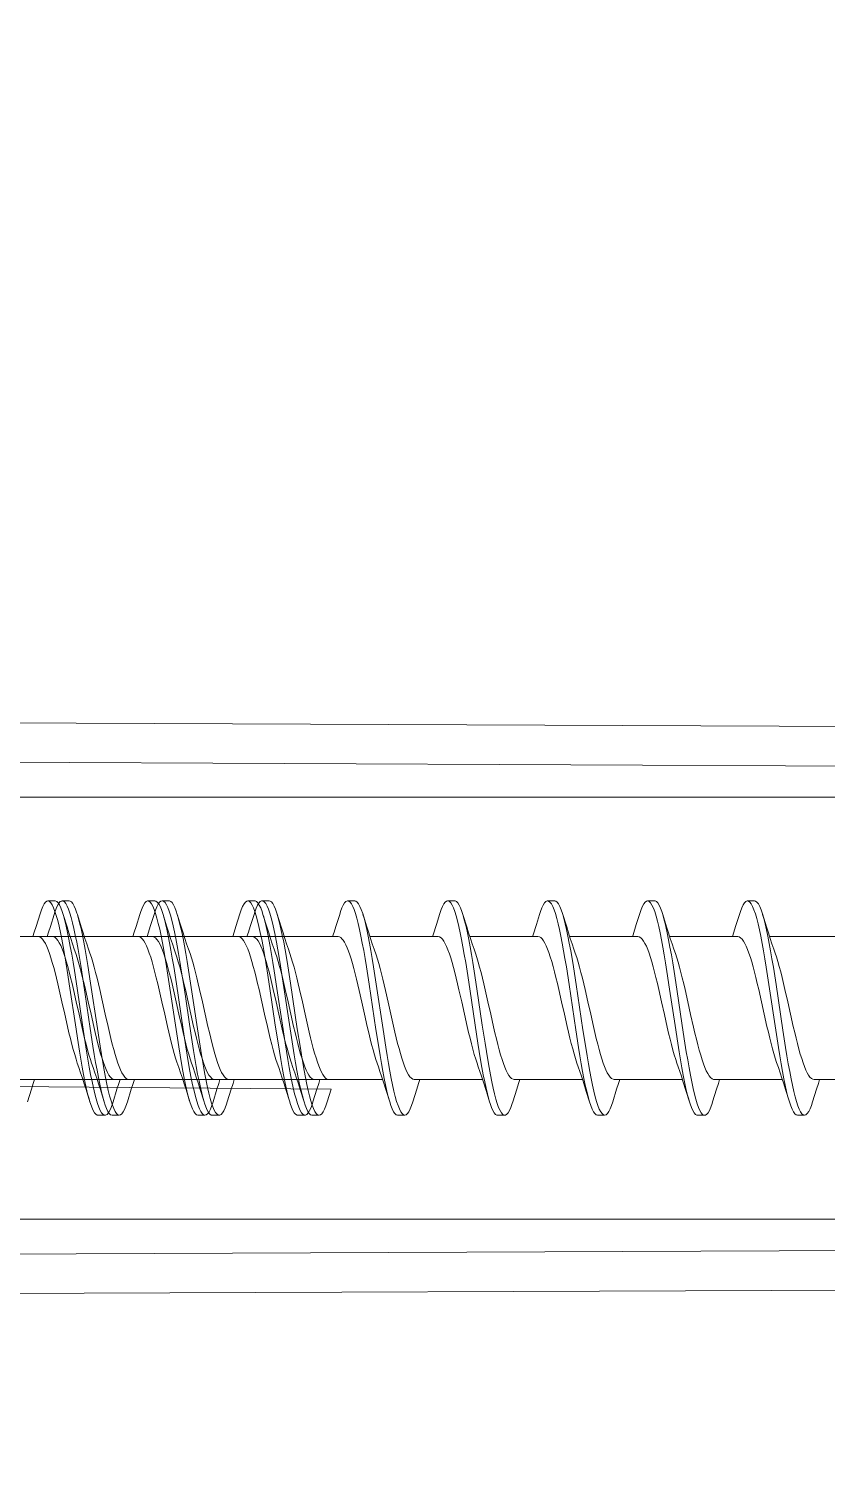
# Model space of a CAD drawing. Header units: millimetres. Extents: x -853320 to 19484, y -510814 to 9708.
# Drawn here: x 14949.67 to 14960.84, y 7679.22 to 7699.52 of the extents above; entities that cross this region are included whole.
import ezdxf

# ---------------------------------------------------------------- set-up
doc = ezdxf.new("R2010")
doc.units = ezdxf.units.MM
for name, color, linetype, lineweight in [('F_DIBOND_soffitto_cassone', 7, 'Continuous', 5), ('F_ELETTRICO', 22, 'Continuous', 5), ('F_IMPIANTO IDRAULICO', 7, 'Continuous', 5), ('F_TUBOLARE sez.40x40', 7, 'Continuous', 5)]:
    doc.layers.add(name, color=color, linetype=linetype, lineweight=lineweight)

# ---------------------------------------------------------------- blocks, each defined once
blk = doc.blocks.new('SCATOLA INCASSO_1 P_sezione e pianta')
at = {"layer": 'F_ELETTRICO'}
for p, q in [((55461.486, -13680.195), (55437.364, -13680.087)), ((55461.477, -13680.747), (55437.364, -13680.639)), ((55462.472, -13681.173), (55437.364, -13681.173)), ((55448.551, -13682.628), (55448.451, -13682.628)), ((55448.751, -13682.628), (55448.651, -13682.628)), ((55449.951, -13682.628), (55449.851, -13682.628)), ((55450.151, -13682.628), (55450.051, -13682.628)), ((55451.351, -13682.628), (55451.251, -13682.628)), ((55451.551, -13682.628), (55451.451, -13682.628)), ((55452.751, -13682.628), (55452.651, -13682.628)), ((55452.704, -13682.669), (55452.723, -13682.704)), ((55452.751, -13682.628), (55452.765, -13682.631)), ((55452.804, -13682.669), (55452.823, -13682.704)), ((55454.151, -13682.628), (55454.051, -13682.628)), ((55455.551, -13682.628), (55455.451, -13682.628)), ((55456.951, -13682.628), (55456.851, -13682.628)), ((55458.351, -13682.628), (55458.251, -13682.628)), ((55448.531, -13682.724), (55448.55, -13682.774)), ((55448.719, -13682.992), (55448.664, -13682.816)), ((55448.739, -13682.743), (55448.758, -13682.797)), ((55448.919, -13682.992), (55448.864, -13682.816)), ((55449.941, -13682.748), (55449.96, -13682.803)), ((55450.119, -13682.992), (55450.06, -13682.803)), ((55450.13, -13682.72), (55450.149, -13682.77)), ((55450.319, -13682.992), (55450.264, -13682.816)), ((55451.332, -13682.725), (55451.351, -13682.775)), ((55451.519, -13682.992), (55451.464, -13682.816)), ((55451.54, -13682.744), (55451.559, -13682.799)), ((55451.719, -13682.992), (55451.659, -13682.799)), ((55452.723, -13682.704), (55452.742, -13682.749)), ((55452.742, -13682.749), (55452.761, -13682.805)), ((55452.919, -13682.992), (55452.861, -13682.805)), ((55453.942, -13682.805), (55453.894, -13682.959)), ((55454.132, -13682.726), (55454.151, -13682.777)), ((55454.319, -13682.992), (55454.264, -13682.816)), ((55455.339, -13682.816), (55455.294, -13682.959)), ((55455.523, -13682.705), (55455.542, -13682.751)), ((55455.719, -13682.992), (55455.661, -13682.806)), ((55456.742, -13682.804), (55456.694, -13682.959)), ((55456.933, -13682.727), (55456.952, -13682.778)), ((55457.119, -13682.992), (55457.064, -13682.816)), ((55458.324, -13682.706), (55458.343, -13682.752)), ((55458.519, -13682.992), (55458.462, -13682.808)), ((55451.762, -13683.128), (55442.717, -13683.128)), ((55447.362, -13683.128), (55448.317, -13683.128)), ((55447.562, -13683.128), (55448.517, -13683.128)), ((55448.762, -13683.128), (55449.717, -13683.128)), ((55448.962, -13683.128), (55449.917, -13683.128)), ((55450.162, -13683.128), (55451.117, -13683.128)), ((55450.362, -13683.128), (55451.317, -13683.128)), ((55451.562, -13683.128), (55452.517, -13683.128)), ((55452.962, -13683.128), (55453.917, -13683.128)), ((55454.362, -13683.128), (55455.317, -13683.128)), ((55455.762, -13683.128), (55456.717, -13683.128)), ((55457.162, -13683.128), (55458.117, -13683.128)), ((55458.562, -13683.128), (55459.517, -13683.128)), ((55448.722, -13683.604), (55448.76, -13683.851)), ((55448.822, -13683.604), (55448.86, -13683.851)), ((55448.911, -13683.534), (55448.949, -13683.777)), ((55449.011, -13683.534), (55449.049, -13683.777)), ((55450.113, -13683.546), (55450.151, -13683.79)), ((55450.213, -13683.546), (55450.251, -13683.79)), ((55450.32, -13683.595), (55450.359, -13683.842)), ((55450.42, -13683.595), (55450.459, -13683.842)), ((55451.522, -13683.607), (55451.56, -13683.854)), ((55451.622, -13683.607), (55451.66, -13683.854)), ((55451.711, -13683.537), (55451.749, -13683.78)), ((55451.811, -13683.537), (55451.849, -13683.78)), ((55452.913, -13683.549), (55452.951, -13683.793)), ((55453.013, -13683.549), (55453.051, -13683.793)), ((55454.323, -13683.61), (55454.361, -13683.858)), ((55454.423, -13683.61), (55454.461, -13683.858)), ((55455.714, -13683.552), (55455.752, -13683.796)), ((55455.814, -13683.552), (55455.852, -13683.796)), ((55457.123, -13683.614), (55457.161, -13683.861)), ((55457.223, -13683.614), (55457.261, -13683.861)), ((55458.514, -13683.555), (55458.552, -13683.8)), ((55458.614, -13683.555), (55458.652, -13683.8)), ((55448.76, -13683.851), (55448.836, -13684.362)), ((55448.86, -13683.851), (55448.936, -13684.362)), ((55448.949, -13683.777), (55449.044, -13684.413)), ((55449.049, -13683.777), (55449.144, -13684.413)), ((55449.216, -13684.041), (55449.177, -13683.87)), ((55450.151, -13683.79), (55450.246, -13684.426)), ((55450.251, -13683.79), (55450.346, -13684.426)), ((55450.359, -13683.842), (55450.454, -13684.478)), ((55450.416, -13684.041), (55450.377, -13683.868)), ((55450.459, -13683.842), (55450.554, -13684.478)), ((55451.56, -13683.854), (55451.637, -13684.365)), ((55451.66, -13683.854), (55451.737, -13684.365)), ((55451.749, -13683.78), (55451.844, -13684.417)), ((55451.816, -13684.041), (55451.777, -13683.868)), ((55451.849, -13683.78), (55451.944, -13684.417)), ((55452.951, -13683.793), (55453.046, -13684.43)), ((55453.051, -13683.793), (55453.146, -13684.43)), ((55454.21, -13683.871), (55454.248, -13684.041)), ((55454.361, -13683.858), (55454.437, -13684.368)), ((55454.461, -13683.858), (55454.537, -13684.368)), ((55455.609, -13683.867), (55455.648, -13684.041)), ((55455.752, -13683.796), (55455.847, -13684.433)), ((55455.852, -13683.796), (55455.947, -13684.433)), ((55457.161, -13683.861), (55457.238, -13684.371)), ((55457.261, -13683.861), (55457.338, -13684.371)), ((55458.409, -13683.869), (55458.448, -13684.041)), ((55458.552, -13683.8), (55458.647, -13684.436)), ((55458.652, -13683.8), (55458.747, -13684.436)), ((55458.816, -13684.041), (55458.777, -13683.868)), ((55448.687, -13684.215), (55448.726, -13684.388)), ((55448.887, -13684.214), (55448.926, -13684.387)), ((55449.093, -13684.386), (55449.055, -13684.215)), ((55450.087, -13684.214), (55450.125, -13684.384)), ((55450.287, -13684.214), (55450.325, -13684.384)), ((55450.693, -13684.385), (55450.655, -13684.214)), ((55451.487, -13684.214), (55451.526, -13684.387)), ((55451.686, -13684.213), (55451.724, -13684.381)), ((55452.093, -13684.383), (55452.054, -13684.214)), ((55452.887, -13684.215), (55452.926, -13684.388)), ((55453.293, -13684.383), (55453.254, -13684.214)), ((55454.694, -13684.389), (55454.655, -13684.215)), ((55456.094, -13684.388), (55456.055, -13684.215)), ((55457.087, -13684.217), (55457.127, -13684.393)), ((55457.495, -13684.395), (55457.455, -13684.217)), ((55448.836, -13684.362), (55448.874, -13684.61)), ((55448.936, -13684.362), (55448.974, -13684.61)), ((55449.044, -13684.413), (55449.082, -13684.66)), ((55449.144, -13684.413), (55449.182, -13684.66)), ((55450.246, -13684.426), (55450.284, -13684.672)), ((55450.346, -13684.426), (55450.384, -13684.672)), ((55450.454, -13684.478), (55450.492, -13684.721)), ((55450.554, -13684.478), (55450.592, -13684.721)), ((55451.637, -13684.365), (55451.675, -13684.613)), ((55451.737, -13684.365), (55451.775, -13684.613)), ((55451.844, -13684.417), (55451.883, -13684.663)), ((55451.944, -13684.417), (55451.983, -13684.663)), ((55453.046, -13684.43), (55453.085, -13684.675)), ((55453.146, -13684.43), (55453.185, -13684.675)), ((55454.437, -13684.368), (55454.475, -13684.617)), ((55454.537, -13684.368), (55454.575, -13684.617)), ((55455.847, -13684.433), (55455.885, -13684.678)), ((55455.947, -13684.433), (55455.985, -13684.678)), ((55457.238, -13684.371), (55457.276, -13684.62)), ((55457.338, -13684.371), (55457.376, -13684.62)), ((55458.647, -13684.436), (55458.686, -13684.681)), ((55458.747, -13684.436), (55458.786, -13684.681)), ((55452.385, -13685.128), (55443.34, -13685.128)), ((55447.985, -13685.128), (55448.94, -13685.128)), ((55448.185, -13685.128), (55449.14, -13685.128)), ((55449.385, -13685.128), (55450.34, -13685.128)), ((55449.585, -13685.128), (55450.54, -13685.128)), ((55450.785, -13685.128), (55451.74, -13685.128)), ((55450.985, -13685.128), (55451.94, -13685.128)), ((55452.185, -13685.128), (55453.14, -13685.128)), ((55453.585, -13685.128), (55454.54, -13685.128)), ((55454.985, -13685.128), (55455.94, -13685.128)), ((55456.385, -13685.128), (55457.34, -13685.128)), ((55457.785, -13685.128), (55458.74, -13685.128)), ((55459.185, -13685.128), (55460.14, -13685.128)), ((55448.986, -13685.27), (55449.039, -13685.44)), ((55449.186, -13685.27), (55449.239, -13685.44)), ((55450.386, -13685.27), (55450.439, -13685.44)), ((55450.586, -13685.27), (55450.639, -13685.44)), ((55451.786, -13685.27), (55451.839, -13685.44)), ((55451.986, -13685.27), (55452.039, -13685.44)), ((55453.148, -13685.152), (55453.194, -13685.296)), ((55453.194, -13685.296), (55453.239, -13685.44)), ((55454.548, -13685.152), (55454.594, -13685.296)), ((55454.594, -13685.296), (55454.639, -13685.44)), ((55455.948, -13685.152), (55455.994, -13685.296)), ((55455.994, -13685.296), (55456.039, -13685.44)), ((55457.348, -13685.152), (55457.394, -13685.296)), ((55457.394, -13685.296), (55457.439, -13685.44)), ((55458.786, -13685.27), (55458.839, -13685.44)), ((55449.146, -13685.463), (55449.165, -13685.516)), ((55449.354, -13685.486), (55449.373, -13685.535)), ((55450.556, -13685.491), (55450.575, -13685.54)), ((55450.744, -13685.458), (55450.763, -13685.512)), ((55451.946, -13685.464), (55451.965, -13685.517)), ((55452.154, -13685.487), (55452.173, -13685.536)), ((55453.356, -13685.493), (55453.375, -13685.541)), ((55454.747, -13685.466), (55454.766, -13685.519)), ((55456.156, -13685.494), (55456.176, -13685.542)), ((55457.547, -13685.467), (55457.566, -13685.52)), ((55458.957, -13685.495), (55458.976, -13685.543)), ((55449.151, -13685.628), (55449.251, -13685.628)), ((55449.351, -13685.628), (55449.451, -13685.628)), ((55450.551, -13685.628), (55450.651, -13685.628)), ((55450.751, -13685.628), (55450.851, -13685.628)), ((55451.951, -13685.628), (55452.051, -13685.628)), ((55452.151, -13685.628), (55452.251, -13685.628)), ((55453.351, -13685.628), (55453.451, -13685.628)), ((55454.751, -13685.628), (55454.851, -13685.628)), ((55456.151, -13685.628), (55456.251, -13685.628)), ((55457.551, -13685.628), (55457.651, -13685.628)), ((55458.951, -13685.628), (55459.051, -13685.628)), ((55468.094, -13687.082), (55437.364, -13687.082)), ((55437.364, -13687.617), (55468.094, -13687.489)), ((55437.364, -13688.169), (55468.094, -13688.041))]:
    blk.add_line(p, q, dxfattribs=at)
for points in [[(55448.341, -13682.808), (55448.36, -13682.752), (55448.379, -13682.706), (55448.398, -13682.67), (55448.417, -13682.645), (55448.436, -13682.631), (55448.451, -13682.628)], [(55448.451, -13682.628), (55448.455, -13682.628), (55448.474, -13682.636), (55448.493, -13682.654), (55448.512, -13682.684), (55448.531, -13682.724)], [(55448.539, -13682.816), (55448.549, -13682.784), (55448.568, -13682.732), (55448.587, -13682.69), (55448.606, -13682.659), (55448.625, -13682.638), (55448.644, -13682.629), (55448.651, -13682.628)], [(55448.551, -13682.628), (55448.555, -13682.628), (55448.574, -13682.636), (55448.593, -13682.654), (55448.612, -13682.684), (55448.631, -13682.724), (55448.65, -13682.774), (55448.664, -13682.816)], [(55448.651, -13682.628), (55448.663, -13682.63), (55448.682, -13682.642), (55448.701, -13682.665), (55448.72, -13682.699), (55448.739, -13682.743)], [(55448.751, -13682.628), (55448.763, -13682.63), (55448.782, -13682.642), (55448.801, -13682.665), (55448.82, -13682.699), (55448.839, -13682.743), (55448.858, -13682.797), (55448.864, -13682.816)], [(55449.739, -13682.816), (55449.751, -13682.778), (55449.77, -13682.727), (55449.789, -13682.687), (55449.808, -13682.656), (55449.827, -13682.637), (55449.846, -13682.628), (55449.851, -13682.628)], [(55449.851, -13682.628), (55449.865, -13682.631), (55449.884, -13682.644), (55449.903, -13682.668), (55449.922, -13682.703), (55449.941, -13682.748)], [(55449.939, -13682.816), (55449.958, -13682.756), (55449.978, -13682.709), (55449.997, -13682.673), (55450.016, -13682.647), (55450.035, -13682.632), (55450.051, -13682.628)], [(55449.951, -13682.628), (55449.965, -13682.631), (55449.984, -13682.644), (55450.003, -13682.668), (55450.022, -13682.703), (55450.041, -13682.748), (55450.06, -13682.803)], [(55450.051, -13682.628), (55450.054, -13682.628), (55450.073, -13682.635), (55450.092, -13682.652), (55450.111, -13682.681), (55450.13, -13682.72)], [(55450.151, -13682.628), (55450.154, -13682.628), (55450.173, -13682.635), (55450.192, -13682.652), (55450.211, -13682.681), (55450.23, -13682.72), (55450.249, -13682.77), (55450.264, -13682.816)], [(55451.141, -13682.807), (55451.16, -13682.751), (55451.179, -13682.705), (55451.199, -13682.67), (55451.218, -13682.645), (55451.237, -13682.631), (55451.251, -13682.628)], [(55451.251, -13682.628), (55451.256, -13682.628), (55451.275, -13682.636), (55451.294, -13682.655), (55451.313, -13682.685), (55451.332, -13682.725)], [(55451.339, -13682.816), (55451.349, -13682.783), (55451.368, -13682.731), (55451.387, -13682.689), (55451.406, -13682.658), (55451.425, -13682.638), (55451.444, -13682.628), (55451.451, -13682.628)], [(55451.351, -13682.628), (55451.356, -13682.628), (55451.375, -13682.636), (55451.394, -13682.655), (55451.413, -13682.685), (55451.432, -13682.725), (55451.451, -13682.775), (55451.464, -13682.816)], [(55451.451, -13682.628), (55451.463, -13682.63), (55451.483, -13682.642), (55451.502, -13682.666), (55451.521, -13682.7), (55451.54, -13682.744)], [(55451.551, -13682.628), (55451.563, -13682.63), (55451.583, -13682.642), (55451.602, -13682.666), (55451.621, -13682.7), (55451.64, -13682.744), (55451.659, -13682.799)], [(55452.539, -13682.816), (55452.551, -13682.777), (55452.57, -13682.726), (55452.589, -13682.686), (55452.608, -13682.656), (55452.627, -13682.636), (55452.646, -13682.628), (55452.651, -13682.628)], [(55452.651, -13682.628), (55452.665, -13682.631), (55452.684, -13682.644), (55452.704, -13682.669)], [(55452.765, -13682.631), (55452.784, -13682.644), (55452.804, -13682.669)], [(55453.942, -13682.805), (55453.961, -13682.75), (55453.98, -13682.704), (55453.999, -13682.669), (55454.018, -13682.644), (55454.037, -13682.631), (55454.051, -13682.628)], [(55454.051, -13682.628), (55454.056, -13682.628), (55454.075, -13682.636), (55454.094, -13682.656), (55454.113, -13682.685), (55454.132, -13682.726)], [(55454.151, -13682.628), (55454.156, -13682.628), (55454.175, -13682.636), (55454.194, -13682.656), (55454.213, -13682.685), (55454.232, -13682.726), (55454.251, -13682.777), (55454.264, -13682.816)], [(55455.339, -13682.816), (55455.352, -13682.775), (55455.371, -13682.725), (55455.39, -13682.685), (55455.409, -13682.655), (55455.428, -13682.636), (55455.447, -13682.628), (55455.451, -13682.628)], [(55455.451, -13682.628), (55455.466, -13682.631), (55455.485, -13682.645), (55455.504, -13682.67), (55455.523, -13682.705)], [(55455.551, -13682.628), (55455.566, -13682.631), (55455.585, -13682.645), (55455.604, -13682.67), (55455.623, -13682.705), (55455.642, -13682.751), (55455.661, -13682.806)], [(55456.742, -13682.804), (55456.761, -13682.748), (55456.78, -13682.703), (55456.799, -13682.668), (55456.819, -13682.644), (55456.838, -13682.631), (55456.851, -13682.628)], [(55456.851, -13682.628), (55456.857, -13682.628), (55456.876, -13682.637), (55456.895, -13682.656), (55456.914, -13682.686), (55456.933, -13682.727)], [(55456.951, -13682.628), (55456.957, -13682.628), (55456.976, -13682.637), (55456.995, -13682.656), (55457.014, -13682.686), (55457.033, -13682.727), (55457.052, -13682.778), (55457.064, -13682.816)], [(55458.139, -13682.816), (55458.152, -13682.774), (55458.171, -13682.724), (55458.19, -13682.684), (55458.209, -13682.654), (55458.228, -13682.636), (55458.247, -13682.628), (55458.251, -13682.628)], [(55458.251, -13682.628), (55458.266, -13682.631), (55458.285, -13682.645), (55458.304, -13682.67), (55458.324, -13682.706)], [(55458.351, -13682.628), (55458.366, -13682.631), (55458.385, -13682.645), (55458.404, -13682.67), (55458.424, -13682.706), (55458.443, -13682.752), (55458.462, -13682.808)], [(55448.341, -13682.808), (55448.286, -13682.985), (55448.26, -13683.066), (55448.24, -13683.128)], [(55448.539, -13682.816), (55448.486, -13682.985), (55448.46, -13683.066), (55448.44, -13683.128)], [(55448.55, -13682.774), (55448.569, -13682.834), (55448.589, -13682.903), (55448.608, -13682.982), (55448.627, -13683.069), (55448.646, -13683.163)], [(55448.664, -13682.816), (55448.669, -13682.834), (55448.689, -13682.903), (55448.708, -13682.982), (55448.727, -13683.069), (55448.746, -13683.163)], [(55448.758, -13682.797), (55448.777, -13682.861), (55448.796, -13682.935)], [(55448.864, -13682.816), (55448.877, -13682.861), (55448.896, -13682.935), (55448.915, -13683.016), (55448.934, -13683.107)], [(55449.739, -13682.816), (55449.686, -13682.985), (55449.66, -13683.066), (55449.64, -13683.128)], [(55449.939, -13682.816), (55449.886, -13682.985), (55449.86, -13683.066), (55449.84, -13683.128)], [(55449.96, -13682.803), (55449.979, -13682.868), (55449.998, -13682.942), (55450.017, -13683.025), (55450.036, -13683.116)], [(55450.064, -13682.816), (55450.079, -13682.868), (55450.098, -13682.942), (55450.117, -13683.025), (55450.136, -13683.116)], [(55450.149, -13682.77), (55450.168, -13682.829), (55450.187, -13682.898), (55450.206, -13682.975), (55450.225, -13683.062), (55450.244, -13683.156)], [(55450.264, -13682.816), (55450.268, -13682.829), (55450.287, -13682.898), (55450.306, -13682.975), (55450.325, -13683.062), (55450.344, -13683.156)], [(55451.141, -13682.807), (55451.086, -13682.985), (55451.06, -13683.066), (55451.04, -13683.128)], [(55451.339, -13682.816), (55451.286, -13682.985), (55451.26, -13683.066), (55451.24, -13683.128)], [(55451.351, -13682.775), (55451.37, -13682.835), (55451.389, -13682.905), (55451.408, -13682.984), (55451.427, -13683.071), (55451.446, -13683.166)], [(55451.464, -13682.816), (55451.47, -13682.835), (55451.489, -13682.905), (55451.508, -13682.984), (55451.527, -13683.071), (55451.546, -13683.166)], [(55451.559, -13682.799), (55451.578, -13682.863), (55451.597, -13682.936)], [(55451.664, -13682.816), (55451.678, -13682.863), (55451.697, -13682.936), (55451.716, -13683.019), (55451.735, -13683.109)], [(55452.539, -13682.816), (55452.486, -13682.985), (55452.46, -13683.066), (55452.44, -13683.128)], [(55452.761, -13682.805), (55452.78, -13682.87), (55452.799, -13682.944), (55452.818, -13683.028), (55452.837, -13683.119), (55452.856, -13683.217), (55452.875, -13683.322), (55452.894, -13683.433), (55452.913, -13683.549)], [(55452.823, -13682.704), (55452.842, -13682.749), (55452.861, -13682.805)], [(55452.864, -13682.816), (55452.88, -13682.87), (55452.899, -13682.944), (55452.918, -13683.028), (55452.937, -13683.119)], [(55454.151, -13682.777), (55454.17, -13682.837), (55454.189, -13682.907), (55454.209, -13682.986), (55454.228, -13683.073), (55454.247, -13683.168)], [(55454.264, -13682.816), (55454.27, -13682.837), (55454.289, -13682.907), (55454.309, -13682.986), (55454.328, -13683.073), (55454.347, -13683.168)], [(55455.542, -13682.751), (55455.561, -13682.806), (55455.58, -13682.872), (55455.599, -13682.947), (55455.618, -13683.03), (55455.637, -13683.121)], [(55455.664, -13682.816), (55455.68, -13682.872), (55455.699, -13682.947), (55455.718, -13683.03), (55455.737, -13683.121)], [(55456.952, -13682.778), (55456.971, -13682.839), (55456.99, -13682.909), (55457.009, -13682.988), (55457.028, -13683.076), (55457.047, -13683.171)], [(55457.064, -13682.816), (55457.071, -13682.839), (55457.09, -13682.909), (55457.109, -13682.988), (55457.128, -13683.076), (55457.147, -13683.171)], [(55458.139, -13682.816), (55458.086, -13682.985), (55458.06, -13683.066), (55458.04, -13683.128)], [(55458.343, -13682.752), (55458.362, -13682.808), (55458.381, -13682.874), (55458.4, -13682.949), (55458.419, -13683.032), (55458.438, -13683.123)], [(55458.464, -13682.816), (55458.481, -13682.874), (55458.5, -13682.949), (55458.519, -13683.032), (55458.538, -13683.123)], [(55448.842, -13683.366), (55448.821, -13683.303), (55448.795, -13683.229), (55448.77, -13683.152), (55448.745, -13683.073), (55448.719, -13682.992)], [(55448.796, -13682.935), (55448.815, -13683.016), (55448.834, -13683.107)], [(55449.04, -13683.359), (55449.021, -13683.303), (55448.995, -13683.229), (55448.97, -13683.152), (55448.945, -13683.073), (55448.919, -13682.992)], [(55450.24, -13683.359), (55450.221, -13683.303), (55450.195, -13683.229), (55450.17, -13683.152), (55450.145, -13683.073), (55450.119, -13682.992)], [(55450.442, -13683.365), (55450.421, -13683.303), (55450.395, -13683.229), (55450.37, -13683.152), (55450.345, -13683.073), (55450.319, -13682.992)], [(55451.64, -13683.359), (55451.621, -13683.303), (55451.595, -13683.229), (55451.57, -13683.152), (55451.545, -13683.073), (55451.519, -13682.992)], [(55451.597, -13682.936), (55451.616, -13683.019), (55451.635, -13683.109)], [(55451.842, -13683.366), (55451.821, -13683.303), (55451.795, -13683.229), (55451.77, -13683.152), (55451.745, -13683.073), (55451.719, -13682.992)], [(55453.021, -13683.303), (55452.995, -13683.229), (55452.97, -13683.152), (55452.945, -13683.073), (55452.919, -13682.992)], [(55453.894, -13682.959), (55453.848, -13683.103), (55453.84, -13683.128)], [(55454.44, -13683.359), (55454.421, -13683.303), (55454.395, -13683.229), (55454.37, -13683.152), (55454.345, -13683.073), (55454.319, -13682.992)], [(55455.294, -13682.959), (55455.248, -13683.103), (55455.24, -13683.128)], [(55455.84, -13683.359), (55455.821, -13683.303), (55455.795, -13683.229), (55455.77, -13683.152), (55455.745, -13683.073), (55455.719, -13682.992)], [(55456.694, -13682.959), (55456.648, -13683.103), (55456.64, -13683.128)], [(55457.242, -13683.365), (55457.221, -13683.303), (55457.195, -13683.229), (55457.17, -13683.152), (55457.145, -13683.073), (55457.119, -13682.992)], [(55458.64, -13683.359), (55458.621, -13683.303), (55458.595, -13683.229), (55458.57, -13683.152), (55458.545, -13683.073), (55458.519, -13682.992)], [(55448.317, -13683.128), (55448.338, -13683.132), (55448.357, -13683.144), (55448.377, -13683.163), (55448.396, -13683.19), (55448.416, -13683.223), (55448.435, -13683.264), (55448.454, -13683.311), (55448.474, -13683.364), (55448.493, -13683.423), (55448.513, -13683.488), (55448.532, -13683.558), (55448.552, -13683.632), (55448.571, -13683.709), (55448.59, -13683.789), (55448.61, -13683.871)], [(55448.517, -13683.128), (55448.535, -13683.131), (55448.554, -13683.141), (55448.573, -13683.159), (55448.592, -13683.184), (55448.611, -13683.215), (55448.63, -13683.254), (55448.649, -13683.299), (55448.669, -13683.35), (55448.688, -13683.408), (55448.708, -13683.473), (55448.728, -13683.544), (55448.749, -13683.619), (55448.769, -13683.699), (55448.789, -13683.783), (55448.809, -13683.868)], [(55448.646, -13683.163), (55448.665, -13683.265), (55448.684, -13683.373), (55448.703, -13683.486), (55448.722, -13683.604)], [(55448.746, -13683.163), (55448.765, -13683.265), (55448.784, -13683.373), (55448.803, -13683.486), (55448.822, -13683.604)], [(55448.834, -13683.107), (55448.854, -13683.204), (55448.873, -13683.308), (55448.892, -13683.419), (55448.911, -13683.534)], [(55448.934, -13683.107), (55448.954, -13683.204), (55448.973, -13683.308), (55448.992, -13683.419), (55449.011, -13683.534)], [(55449.717, -13683.128), (55449.736, -13683.131), (55449.755, -13683.142), (55449.775, -13683.161), (55449.794, -13683.186), (55449.813, -13683.219), (55449.833, -13683.258), (55449.852, -13683.305), (55449.871, -13683.357), (55449.891, -13683.416), (55449.911, -13683.482), (55449.931, -13683.553), (55449.951, -13683.628), (55449.97, -13683.706), (55449.99, -13683.788), (55450.01, -13683.871)], [(55449.917, -13683.128), (55449.939, -13683.133), (55449.959, -13683.146), (55449.979, -13683.166), (55449.999, -13683.194), (55450.018, -13683.228), (55450.037, -13683.269), (55450.056, -13683.316), (55450.075, -13683.369), (55450.095, -13683.428), (55450.114, -13683.492), (55450.133, -13683.561), (55450.152, -13683.634), (55450.171, -13683.71), (55450.191, -13683.79), (55450.21, -13683.872)], [(55450.036, -13683.116), (55450.055, -13683.214), (55450.074, -13683.319), (55450.094, -13683.43), (55450.113, -13683.546)], [(55450.136, -13683.116), (55450.155, -13683.214), (55450.174, -13683.319), (55450.194, -13683.43), (55450.213, -13683.546)], [(55450.244, -13683.156), (55450.263, -13683.257), (55450.282, -13683.364), (55450.301, -13683.477), (55450.32, -13683.595)], [(55450.344, -13683.156), (55450.363, -13683.257), (55450.382, -13683.364), (55450.401, -13683.477), (55450.42, -13683.595)], [(55451.117, -13683.128), (55451.135, -13683.131), (55451.154, -13683.141), (55451.173, -13683.159), (55451.192, -13683.184), (55451.211, -13683.215), (55451.23, -13683.254), (55451.25, -13683.299), (55451.269, -13683.351), (55451.289, -13683.409), (55451.308, -13683.474), (55451.329, -13683.544), (55451.349, -13683.62), (55451.369, -13683.7), (55451.389, -13683.783), (55451.409, -13683.869)], [(55451.317, -13683.128), (55451.337, -13683.132), (55451.356, -13683.143), (55451.376, -13683.162), (55451.395, -13683.187), (55451.414, -13683.22), (55451.433, -13683.259), (55451.452, -13683.305), (55451.471, -13683.356), (55451.49, -13683.413), (55451.509, -13683.477), (55451.529, -13683.546), (55451.549, -13683.621), (55451.569, -13683.7), (55451.589, -13683.783), (55451.609, -13683.868)], [(55451.446, -13683.166), (55451.465, -13683.267), (55451.484, -13683.376), (55451.503, -13683.489), (55451.522, -13683.607)], [(55451.546, -13683.166), (55451.565, -13683.267), (55451.584, -13683.376), (55451.603, -13683.489), (55451.622, -13683.607)], [(55451.635, -13683.109), (55451.654, -13683.207), (55451.673, -13683.311), (55451.692, -13683.422), (55451.711, -13683.537)], [(55451.735, -13683.109), (55451.754, -13683.207), (55451.773, -13683.311), (55451.792, -13683.422), (55451.811, -13683.537)], [(55452.517, -13683.128), (55452.535, -13683.131), (55452.553, -13683.141), (55452.571, -13683.157), (55452.589, -13683.178)], [(55452.589, -13683.178), (55452.607, -13683.207), (55452.625, -13683.242), (55452.643, -13683.283), (55452.661, -13683.33), (55452.68, -13683.382), (55452.698, -13683.44), (55452.717, -13683.504), (55452.736, -13683.573), (55452.755, -13683.647), (55452.775, -13683.723), (55452.794, -13683.802), (55452.812, -13683.883)], [(55452.937, -13683.119), (55452.956, -13683.217), (55452.975, -13683.322), (55452.994, -13683.433), (55453.013, -13683.549)], [(55453.917, -13683.128), (55453.939, -13683.132), (55453.959, -13683.145), (55453.979, -13683.165), (55453.998, -13683.193), (55454.017, -13683.227), (55454.036, -13683.267), (55454.056, -13683.314), (55454.075, -13683.367), (55454.094, -13683.426), (55454.113, -13683.49), (55454.133, -13683.559), (55454.152, -13683.632), (55454.171, -13683.709), (55454.19, -13683.789), (55454.21, -13683.871)], [(55454.247, -13683.168), (55454.266, -13683.27), (55454.285, -13683.378), (55454.304, -13683.492), (55454.323, -13683.61)], [(55454.347, -13683.168), (55454.366, -13683.27), (55454.385, -13683.378), (55454.404, -13683.492), (55454.423, -13683.61)], [(55455.317, -13683.128), (55455.336, -13683.131), (55455.355, -13683.142), (55455.374, -13683.16), (55455.393, -13683.185), (55455.412, -13683.217), (55455.432, -13683.256), (55455.451, -13683.301), (55455.47, -13683.352), (55455.489, -13683.41), (55455.509, -13683.474), (55455.528, -13683.544), (55455.548, -13683.619), (55455.568, -13683.698), (55455.589, -13683.782), (55455.609, -13683.867)], [(55455.637, -13683.121), (55455.656, -13683.22), (55455.675, -13683.325), (55455.695, -13683.436), (55455.714, -13683.552)], [(55455.737, -13683.121), (55455.756, -13683.22), (55455.775, -13683.325), (55455.795, -13683.436), (55455.814, -13683.552)], [(55456.717, -13683.128), (55456.736, -13683.131), (55456.756, -13683.143), (55456.776, -13683.162), (55456.796, -13683.189), (55456.815, -13683.223), (55456.835, -13683.263), (55456.854, -13683.31), (55456.873, -13683.361), (55456.892, -13683.419), (55456.911, -13683.482), (55456.93, -13683.551), (55456.95, -13683.624), (55456.969, -13683.702), (55456.989, -13683.784), (55457.009, -13683.868)], [(55457.047, -13683.171), (55457.066, -13683.273), (55457.085, -13683.381), (55457.104, -13683.495), (55457.123, -13683.614)], [(55457.147, -13683.171), (55457.166, -13683.273), (55457.185, -13683.381), (55457.204, -13683.495), (55457.223, -13683.614)], [(55458.117, -13683.128), (55458.136, -13683.131), (55458.156, -13683.143), (55458.176, -13683.162), (55458.196, -13683.189), (55458.215, -13683.223), (55458.235, -13683.263), (55458.254, -13683.309), (55458.273, -13683.361), (55458.292, -13683.418), (55458.311, -13683.481), (55458.33, -13683.55), (55458.35, -13683.624), (55458.369, -13683.702), (55458.389, -13683.784), (55458.409, -13683.869)], [(55458.438, -13683.123), (55458.457, -13683.222), (55458.476, -13683.328), (55458.495, -13683.439), (55458.514, -13683.555)], [(55458.538, -13683.123), (55458.557, -13683.222), (55458.576, -13683.328), (55458.595, -13683.439), (55458.614, -13683.555)], [(55448.977, -13683.87), (55448.958, -13683.787), (55448.938, -13683.706), (55448.919, -13683.628), (55448.9, -13683.556), (55448.88, -13683.488), (55448.861, -13683.424), (55448.842, -13683.366)], [(55449.177, -13683.87), (55449.158, -13683.788), (55449.139, -13683.707), (55449.119, -13683.63), (55449.1, -13683.556), (55449.08, -13683.486), (55449.061, -13683.421), (55449.04, -13683.359)], [(55450.377, -13683.868), (55450.357, -13683.783), (55450.337, -13683.701), (55450.317, -13683.623), (55450.298, -13683.549), (55450.278, -13683.48), (55450.259, -13683.416), (55450.24, -13683.359)], [(55450.577, -13683.87), (55450.558, -13683.787), (55450.538, -13683.706), (55450.519, -13683.629), (55450.5, -13683.556), (55450.48, -13683.487), (55450.461, -13683.424), (55450.442, -13683.365)], [(55451.777, -13683.868), (55451.757, -13683.782), (55451.737, -13683.699), (55451.717, -13683.62), (55451.697, -13683.545), (55451.677, -13683.475), (55451.657, -13683.411), (55451.64, -13683.359)], [(55451.977, -13683.87), (55451.958, -13683.787), (55451.938, -13683.706), (55451.919, -13683.628), (55451.9, -13683.555), (55451.88, -13683.487), (55451.861, -13683.424), (55451.842, -13683.366)], [(55453.18, -13683.884), (55453.162, -13683.803), (55453.143, -13683.724), (55453.124, -13683.648), (55453.105, -13683.575), (55453.086, -13683.506), (55453.067, -13683.442), (55453.048, -13683.383), (55453.021, -13683.303)], [(55454.577, -13683.871), (55454.558, -13683.788), (55454.539, -13683.707), (55454.519, -13683.629), (55454.499, -13683.554), (55454.479, -13683.483), (55454.46, -13683.418), (55454.44, -13683.359)], [(55455.977, -13683.87), (55455.958, -13683.788), (55455.939, -13683.707), (55455.919, -13683.63), (55455.9, -13683.556), (55455.88, -13683.486), (55455.861, -13683.422), (55455.84, -13683.359)], [(55457.377, -13683.87), (55457.358, -13683.787), (55457.338, -13683.706), (55457.319, -13683.629), (55457.3, -13683.556), (55457.28, -13683.487), (55457.261, -13683.424), (55457.242, -13683.365)], [(55458.777, -13683.868), (55458.757, -13683.783), (55458.737, -13683.7), (55458.717, -13683.621), (55458.697, -13683.546), (55458.677, -13683.476), (55458.658, -13683.412), (55458.64, -13683.359)], [(55448.61, -13683.871), (55448.648, -13684.041), (55448.687, -13684.215)], [(55448.809, -13683.868), (55448.848, -13684.041), (55448.887, -13684.214)], [(55449.055, -13684.215), (55449.016, -13684.041), (55448.977, -13683.87)], [(55450.01, -13683.871), (55450.048, -13684.042), (55450.087, -13684.214)], [(55450.21, -13683.872), (55450.248, -13684.042), (55450.287, -13684.214)], [(55450.655, -13684.214), (55450.616, -13684.041), (55450.577, -13683.87)], [(55451.409, -13683.869), (55451.448, -13684.041), (55451.487, -13684.214)], [(55451.609, -13683.868), (55451.648, -13684.041), (55451.686, -13684.213)], [(55452.054, -13684.214), (55452.016, -13684.041), (55451.977, -13683.87)], [(55452.812, -13683.883), (55452.849, -13684.046), (55452.887, -13684.215)], [(55453.254, -13684.214), (55453.217, -13684.046), (55453.18, -13683.884)], [(55454.655, -13684.215), (55454.616, -13684.042), (55454.577, -13683.871)], [(55456.055, -13684.215), (55456.016, -13684.041), (55455.977, -13683.87)], [(55457.009, -13683.868), (55457.048, -13684.041), (55457.087, -13684.217)], [(55457.455, -13684.217), (55457.416, -13684.041), (55457.377, -13683.87)], [(55449.294, -13684.388), (55449.255, -13684.215), (55449.216, -13684.041)], [(55450.493, -13684.385), (55450.455, -13684.215), (55450.416, -13684.041)], [(55451.893, -13684.385), (55451.855, -13684.214), (55451.816, -13684.041)], [(55454.248, -13684.041), (55454.286, -13684.214), (55454.325, -13684.385)], [(55455.648, -13684.041), (55455.687, -13684.214), (55455.725, -13684.384)], [(55458.448, -13684.041), (55458.487, -13684.214), (55458.525, -13684.385)], [(55458.893, -13684.385), (55458.855, -13684.214), (55458.816, -13684.041)], [(55448.726, -13684.388), (55448.746, -13684.474), (55448.766, -13684.556), (55448.786, -13684.636), (55448.806, -13684.71), (55448.826, -13684.78), (55448.845, -13684.844), (55448.863, -13684.897)], [(55448.926, -13684.387), (55448.946, -13684.472), (55448.966, -13684.555), (55448.986, -13684.635), (55449.006, -13684.711), (55449.026, -13684.781), (55449.046, -13684.846), (55449.063, -13684.897)], [(55449.385, -13685.128), (55449.365, -13685.124), (55449.345, -13685.112), (55449.325, -13685.092), (55449.306, -13685.065), (55449.286, -13685.031), (55449.267, -13684.99), (55449.248, -13684.943), (55449.228, -13684.89), (55449.209, -13684.832), (55449.19, -13684.768), (55449.171, -13684.7), (55449.152, -13684.627), (55449.132, -13684.55), (55449.113, -13684.469), (55449.093, -13684.386)], [(55449.585, -13685.128), (55449.568, -13685.125), (55449.547, -13685.113), (55449.527, -13685.094), (55449.508, -13685.068), (55449.488, -13685.034), (55449.469, -13684.994), (55449.45, -13684.948), (55449.431, -13684.897), (55449.412, -13684.84), (55449.393, -13684.776), (55449.373, -13684.707), (55449.353, -13684.633), (55449.334, -13684.555), (55449.314, -13684.472), (55449.294, -13684.388)], [(55450.125, -13684.384), (55450.144, -13684.466), (55450.163, -13684.546), (55450.183, -13684.622), (55450.202, -13684.695), (55450.221, -13684.764), (55450.24, -13684.828), (55450.259, -13684.887)], [(55450.325, -13684.384), (55450.345, -13684.468), (55450.364, -13684.549), (55450.384, -13684.627), (55450.404, -13684.702), (55450.424, -13684.773), (55450.443, -13684.838), (55450.463, -13684.897)], [(55450.785, -13685.128), (55450.766, -13685.124), (55450.746, -13685.112), (55450.727, -13685.093), (55450.707, -13685.067), (55450.688, -13685.033), (55450.668, -13684.993), (55450.649, -13684.946), (55450.629, -13684.893), (55450.61, -13684.834), (55450.59, -13684.769), (55450.571, -13684.699), (55450.551, -13684.626), (55450.532, -13684.548), (55450.513, -13684.468), (55450.493, -13684.385)], [(55450.985, -13685.128), (55450.964, -13685.123), (55450.944, -13685.111), (55450.924, -13685.09), (55450.905, -13685.063), (55450.885, -13685.029), (55450.866, -13684.988), (55450.847, -13684.942), (55450.828, -13684.889), (55450.809, -13684.831), (55450.79, -13684.768), (55450.771, -13684.7), (55450.752, -13684.627), (55450.732, -13684.55), (55450.713, -13684.469), (55450.693, -13684.385)], [(55451.526, -13684.387), (55451.546, -13684.472), (55451.566, -13684.556), (55451.586, -13684.636), (55451.606, -13684.711), (55451.626, -13684.782), (55451.646, -13684.847), (55451.663, -13684.897)], [(55451.724, -13684.381), (55451.743, -13684.463), (55451.762, -13684.542), (55451.781, -13684.618), (55451.801, -13684.691), (55451.82, -13684.76), (55451.839, -13684.825), (55451.858, -13684.884), (55451.884, -13684.96)], [(55452.185, -13685.128), (55452.166, -13685.124), (55452.147, -13685.113), (55452.127, -13685.094), (55452.108, -13685.068), (55452.089, -13685.035), (55452.069, -13684.995), (55452.05, -13684.949), (55452.03, -13684.896), (55452.011, -13684.837), (55451.991, -13684.772), (55451.971, -13684.701), (55451.952, -13684.626), (55451.932, -13684.548), (55451.913, -13684.468), (55451.893, -13684.385)], [(55452.385, -13685.128), (55452.38, -13685.128), (55452.361, -13685.122), (55452.341, -13685.108), (55452.322, -13685.087), (55452.302, -13685.06), (55452.283, -13685.025), (55452.264, -13684.984), (55452.245, -13684.936), (55452.226, -13684.883), (55452.207, -13684.825), (55452.188, -13684.761), (55452.169, -13684.693), (55452.15, -13684.621), (55452.131, -13684.545), (55452.112, -13684.465), (55452.093, -13684.383)], [(55452.926, -13684.388), (55452.946, -13684.474), (55452.966, -13684.557), (55452.986, -13684.637), (55453.007, -13684.713), (55453.027, -13684.784), (55453.047, -13684.848), (55453.063, -13684.897)], [(55453.585, -13685.128), (55453.583, -13685.128), (55453.563, -13685.123), (55453.543, -13685.11), (55453.523, -13685.089), (55453.504, -13685.062), (55453.485, -13685.028), (55453.466, -13684.987), (55453.446, -13684.94), (55453.427, -13684.887), (55453.408, -13684.828), (55453.389, -13684.764), (55453.37, -13684.695), (55453.35, -13684.622), (55453.331, -13684.545), (55453.312, -13684.466), (55453.293, -13684.383)], [(55454.325, -13684.385), (55454.345, -13684.469), (55454.365, -13684.551), (55454.384, -13684.629), (55454.404, -13684.705), (55454.424, -13684.776), (55454.444, -13684.841), (55454.463, -13684.897)], [(55454.985, -13685.128), (55454.967, -13685.124), (55454.948, -13685.114), (55454.929, -13685.096), (55454.91, -13685.071), (55454.89, -13685.039), (55454.871, -13685), (55454.852, -13684.955), (55454.833, -13684.904), (55454.814, -13684.846), (55454.794, -13684.782), (55454.774, -13684.712), (55454.754, -13684.637), (55454.734, -13684.557), (55454.714, -13684.474), (55454.694, -13684.389)], [(55455.725, -13684.384), (55455.744, -13684.467), (55455.764, -13684.547), (55455.783, -13684.624), (55455.803, -13684.698), (55455.822, -13684.768), (55455.842, -13684.833), (55455.863, -13684.897)], [(55456.385, -13685.128), (55456.368, -13685.125), (55456.347, -13685.113), (55456.327, -13685.094), (55456.308, -13685.068), (55456.288, -13685.034), (55456.269, -13684.994), (55456.25, -13684.948), (55456.231, -13684.897), (55456.212, -13684.84), (55456.193, -13684.776), (55456.173, -13684.707), (55456.153, -13684.633), (55456.134, -13684.555), (55456.114, -13684.472), (55456.094, -13684.388)], [(55457.127, -13684.393), (55457.147, -13684.479), (55457.167, -13684.561), (55457.187, -13684.64), (55457.207, -13684.715), (55457.227, -13684.784), (55457.247, -13684.848), (55457.263, -13684.897)], [(55457.785, -13685.128), (55457.776, -13685.127), (55457.755, -13685.119), (55457.735, -13685.102), (55457.715, -13685.078), (55457.694, -13685.046), (55457.674, -13685.006), (55457.655, -13684.961), (55457.635, -13684.909), (55457.615, -13684.851), (55457.596, -13684.787), (55457.576, -13684.718), (55457.556, -13684.644), (55457.536, -13684.564), (55457.516, -13684.481), (55457.495, -13684.395)], [(55458.525, -13684.385), (55458.544, -13684.467), (55458.564, -13684.547), (55458.583, -13684.624), (55458.602, -13684.697), (55458.621, -13684.766), (55458.641, -13684.829), (55458.66, -13684.888)], [(55459.185, -13685.128), (55459.166, -13685.124), (55459.147, -13685.113), (55459.127, -13685.094), (55459.108, -13685.068), (55459.089, -13685.035), (55459.069, -13684.995), (55459.05, -13684.948), (55459.03, -13684.895), (55459.011, -13684.836), (55458.991, -13684.771), (55458.971, -13684.701), (55458.951, -13684.626), (55458.932, -13684.548), (55458.913, -13684.468), (55458.893, -13684.385)], [(55448.874, -13684.61), (55448.893, -13684.73), (55448.912, -13684.845), (55448.931, -13684.955), (55448.95, -13685.059), (55448.97, -13685.156)], [(55448.974, -13684.61), (55448.993, -13684.73), (55449.012, -13684.845), (55449.031, -13684.955), (55449.05, -13685.059)], [(55449.082, -13684.66), (55449.101, -13684.778), (55449.12, -13684.891), (55449.139, -13684.998), (55449.158, -13685.099)], [(55449.182, -13684.66), (55449.201, -13684.778), (55449.22, -13684.891), (55449.239, -13684.998), (55449.258, -13685.099)], [(55450.284, -13684.672), (55450.303, -13684.789), (55450.322, -13684.902), (55450.341, -13685.009), (55450.36, -13685.109)], [(55450.384, -13684.672), (55450.403, -13684.789), (55450.422, -13684.902), (55450.441, -13685.009), (55450.46, -13685.109)], [(55450.492, -13684.721), (55450.511, -13684.836), (55450.53, -13684.947), (55450.549, -13685.051), (55450.568, -13685.149)], [(55450.592, -13684.721), (55450.611, -13684.836), (55450.63, -13684.947), (55450.649, -13685.051), (55450.668, -13685.149)], [(55451.675, -13684.613), (55451.694, -13684.733), (55451.713, -13684.848), (55451.732, -13684.958), (55451.751, -13685.061), (55451.77, -13685.158)], [(55451.775, -13684.613), (55451.794, -13684.733), (55451.813, -13684.848), (55451.832, -13684.958), (55451.851, -13685.061)], [(55451.883, -13684.663), (55451.902, -13684.781), (55451.921, -13684.894), (55451.94, -13685.001), (55451.959, -13685.102)], [(55451.983, -13684.663), (55452.002, -13684.781), (55452.021, -13684.894), (55452.04, -13685.001), (55452.059, -13685.102)], [(55453.085, -13684.675), (55453.104, -13684.792), (55453.123, -13684.905), (55453.142, -13685.012), (55453.161, -13685.112), (55453.18, -13685.205), (55453.199, -13685.29), (55453.218, -13685.367), (55453.239, -13685.44)], [(55453.185, -13684.675), (55453.204, -13684.792), (55453.223, -13684.905), (55453.242, -13685.012), (55453.261, -13685.112)], [(55454.475, -13684.617), (55454.494, -13684.736), (55454.513, -13684.851), (55454.532, -13684.96), (55454.551, -13685.064), (55454.571, -13685.161)], [(55454.575, -13684.617), (55454.594, -13684.736), (55454.613, -13684.851), (55454.632, -13684.96), (55454.651, -13685.064)], [(55455.885, -13684.678), (55455.904, -13684.795), (55455.923, -13684.908), (55455.942, -13685.014), (55455.961, -13685.114)], [(55455.985, -13684.678), (55456.004, -13684.795), (55456.023, -13684.908), (55456.042, -13685.014), (55456.061, -13685.114)], [(55457.276, -13684.62), (55457.295, -13684.739), (55457.314, -13684.854), (55457.333, -13684.963), (55457.352, -13685.066), (55457.371, -13685.163)], [(55457.376, -13684.62), (55457.395, -13684.739), (55457.414, -13684.854), (55457.433, -13684.963), (55457.452, -13685.066)], [(55458.686, -13684.681), (55458.705, -13684.798), (55458.724, -13684.91), (55458.743, -13685.017), (55458.762, -13685.117)], [(55458.786, -13684.681), (55458.805, -13684.798), (55458.824, -13684.91), (55458.843, -13685.017), (55458.862, -13685.117)], [(55448.863, -13684.897), (55448.884, -13684.96), (55448.909, -13685.034), (55448.935, -13685.111), (55448.96, -13685.189), (55448.986, -13685.27)], [(55449.063, -13684.897), (55449.084, -13684.96), (55449.109, -13685.034), (55449.135, -13685.111), (55449.16, -13685.189), (55449.186, -13685.27)], [(55450.259, -13684.887), (55450.284, -13684.96), (55450.309, -13685.034), (55450.335, -13685.111), (55450.36, -13685.189), (55450.386, -13685.27)], [(55450.463, -13684.897), (55450.484, -13684.96), (55450.509, -13685.034), (55450.535, -13685.111), (55450.56, -13685.189), (55450.586, -13685.27)], [(55451.663, -13684.897), (55451.684, -13684.96), (55451.709, -13685.034), (55451.735, -13685.111), (55451.76, -13685.189), (55451.786, -13685.27)], [(55453.063, -13684.897), (55453.081, -13684.95), (55453.103, -13685.016), (55453.126, -13685.083), (55453.148, -13685.152)], [(55454.463, -13684.897), (55454.481, -13684.95), (55454.503, -13685.016), (55454.526, -13685.083), (55454.548, -13685.152)], [(55455.863, -13684.897), (55455.881, -13684.95), (55455.903, -13685.016), (55455.926, -13685.083), (55455.948, -13685.152)], [(55457.263, -13684.897), (55457.281, -13684.95), (55457.303, -13685.016), (55457.326, -13685.083), (55457.348, -13685.152)], [(55458.66, -13684.888), (55458.684, -13684.96), (55458.709, -13685.034), (55458.735, -13685.111), (55458.76, -13685.189), (55458.786, -13685.27)], [(55452.364, -13685.44), (55452.419, -13685.263), (55442.815, -13685.182), (55442.462, -13685.128)], [(55448.164, -13685.44), (55448.219, -13685.263), (55448.245, -13685.182), (55448.262, -13685.128)], [(55449.05, -13685.059), (55449.07, -13685.156), (55449.089, -13685.245), (55449.108, -13685.327)], [(55449.158, -13685.099), (55449.177, -13685.193), (55449.196, -13685.28), (55449.215, -13685.358), (55449.235, -13685.426), (55449.239, -13685.44)], [(55449.258, -13685.099), (55449.277, -13685.193), (55449.296, -13685.28), (55449.315, -13685.358), (55449.335, -13685.426), (55449.354, -13685.486)], [(55449.364, -13685.44), (55449.419, -13685.263), (55449.445, -13685.182), (55449.462, -13685.128)], [(55449.564, -13685.44), (55449.619, -13685.263), (55449.645, -13685.182), (55449.662, -13685.128)], [(55450.36, -13685.109), (55450.379, -13685.203), (55450.398, -13685.288), (55450.417, -13685.365), (55450.436, -13685.433), (55450.439, -13685.44)], [(55450.46, -13685.109), (55450.479, -13685.203), (55450.498, -13685.288), (55450.517, -13685.365), (55450.536, -13685.433), (55450.556, -13685.491)], [(55450.764, -13685.44), (55450.819, -13685.263), (55450.845, -13685.182), (55450.862, -13685.128)], [(55450.964, -13685.44), (55451.019, -13685.263), (55451.045, -13685.182), (55451.062, -13685.128)], [(55451.851, -13685.061), (55451.87, -13685.158), (55451.889, -13685.247), (55451.908, -13685.329)], [(55451.884, -13684.96), (55451.909, -13685.034), (55451.935, -13685.111), (55451.96, -13685.189), (55451.986, -13685.27)], [(55451.959, -13685.102), (55451.978, -13685.196), (55451.997, -13685.282), (55452.016, -13685.359), (55452.035, -13685.428), (55452.039, -13685.44)], [(55452.059, -13685.102), (55452.078, -13685.196), (55452.097, -13685.282), (55452.116, -13685.359), (55452.135, -13685.428), (55452.154, -13685.487)], [(55452.164, -13685.44), (55452.219, -13685.263), (55452.245, -13685.182), (55452.262, -13685.128)], [(55453.261, -13685.112), (55453.28, -13685.205), (55453.299, -13685.29), (55453.318, -13685.367), (55453.337, -13685.435), (55453.356, -13685.493)], [(55453.564, -13685.44), (55453.619, -13685.263), (55453.645, -13685.182), (55453.662, -13685.128)], [(55454.651, -13685.064), (55454.671, -13685.161), (55454.69, -13685.25), (55454.709, -13685.331), (55454.728, -13685.403), (55454.747, -13685.466)], [(55454.964, -13685.44), (55455.019, -13685.263), (55455.045, -13685.182), (55455.062, -13685.128)], [(55455.961, -13685.114), (55455.98, -13685.207), (55455.999, -13685.292), (55456.018, -13685.369), (55456.039, -13685.44)], [(55456.061, -13685.114), (55456.08, -13685.207), (55456.099, -13685.292), (55456.118, -13685.369), (55456.137, -13685.436), (55456.156, -13685.494)], [(55456.364, -13685.44), (55456.419, -13685.263), (55456.445, -13685.182), (55456.462, -13685.128)], [(55457.452, -13685.066), (55457.471, -13685.163), (55457.49, -13685.252), (55457.509, -13685.333), (55457.528, -13685.404), (55457.547, -13685.467)], [(55457.764, -13685.44), (55457.819, -13685.263), (55457.845, -13685.182), (55457.862, -13685.128)], [(55458.762, -13685.117), (55458.781, -13685.209), (55458.8, -13685.294), (55458.819, -13685.371), (55458.839, -13685.44)], [(55458.862, -13685.117), (55458.881, -13685.209), (55458.9, -13685.294), (55458.919, -13685.371), (55458.938, -13685.438), (55458.957, -13685.495)], [(55459.164, -13685.44), (55459.219, -13685.263), (55459.245, -13685.182), (55459.262, -13685.128)], [(55448.97, -13685.156), (55448.989, -13685.245), (55449.008, -13685.327), (55449.027, -13685.399), (55449.039, -13685.44)], [(55449.108, -13685.327), (55449.127, -13685.399), (55449.146, -13685.463)], [(55450.568, -13685.149), (55450.587, -13685.239), (55450.606, -13685.321), (55450.625, -13685.394), (55450.639, -13685.44)], [(55450.668, -13685.149), (55450.687, -13685.239), (55450.706, -13685.321)], [(55450.706, -13685.321), (55450.725, -13685.394), (55450.744, -13685.458)], [(55451.77, -13685.158), (55451.789, -13685.247), (55451.808, -13685.329), (55451.827, -13685.401), (55451.839, -13685.44)], [(55451.908, -13685.329), (55451.927, -13685.401), (55451.946, -13685.464)], [(55454.571, -13685.161), (55454.59, -13685.25), (55454.609, -13685.331), (55454.628, -13685.403), (55454.639, -13685.44)], [(55457.371, -13685.163), (55457.39, -13685.252), (55457.409, -13685.333), (55457.428, -13685.404), (55457.439, -13685.44)], [(55449.039, -13685.44), (55449.046, -13685.463), (55449.065, -13685.516), (55449.084, -13685.56), (55449.103, -13685.593), (55449.122, -13685.615), (55449.141, -13685.626), (55449.151, -13685.628)], [(55449.165, -13685.516), (55449.184, -13685.56), (55449.203, -13685.593), (55449.222, -13685.615), (55449.241, -13685.626), (55449.251, -13685.628)], [(55449.239, -13685.44), (55449.254, -13685.486), (55449.273, -13685.535), (55449.292, -13685.574), (55449.311, -13685.603), (55449.33, -13685.621), (55449.349, -13685.628), (55449.351, -13685.628)], [(55449.251, -13685.628), (55449.26, -13685.627), (55449.279, -13685.616), (55449.298, -13685.595), (55449.317, -13685.563), (55449.336, -13685.52), (55449.355, -13685.467), (55449.364, -13685.44)], [(55449.451, -13685.628), (55449.468, -13685.624), (55449.487, -13685.609), (55449.506, -13685.583), (55449.525, -13685.546), (55449.544, -13685.5), (55449.564, -13685.44)], [(55450.439, -13685.44), (55450.456, -13685.491), (55450.475, -13685.54), (55450.494, -13685.578), (55450.513, -13685.605), (55450.532, -13685.622), (55450.551, -13685.628)], [(55450.639, -13685.44), (55450.644, -13685.458), (55450.663, -13685.512), (55450.682, -13685.557), (55450.701, -13685.59), (55450.72, -13685.613), (55450.74, -13685.626), (55450.751, -13685.628)], [(55450.651, -13685.628), (55450.67, -13685.623), (55450.689, -13685.607), (55450.708, -13685.58), (55450.727, -13685.542), (55450.746, -13685.494), (55450.764, -13685.44)], [(55450.763, -13685.512), (55450.782, -13685.557), (55450.801, -13685.59), (55450.82, -13685.613), (55450.84, -13685.626), (55450.851, -13685.628)], [(55450.851, -13685.628), (55450.859, -13685.627), (55450.878, -13685.617), (55450.897, -13685.597), (55450.916, -13685.565), (55450.935, -13685.524), (55450.954, -13685.472), (55450.964, -13685.44)], [(55451.839, -13685.44), (55451.846, -13685.464), (55451.865, -13685.517), (55451.884, -13685.561), (55451.903, -13685.593), (55451.922, -13685.615), (55451.941, -13685.626), (55451.951, -13685.628)], [(55451.965, -13685.517), (55451.984, -13685.561), (55452.003, -13685.593), (55452.022, -13685.615), (55452.041, -13685.626), (55452.051, -13685.628)], [(55452.039, -13685.44), (55452.054, -13685.487), (55452.073, -13685.536), (55452.092, -13685.575), (55452.111, -13685.604), (55452.13, -13685.621), (55452.149, -13685.628), (55452.151, -13685.628)], [(55452.051, -13685.628), (55452.061, -13685.626), (55452.08, -13685.616), (55452.099, -13685.594), (55452.118, -13685.562), (55452.137, -13685.519), (55452.156, -13685.466), (55452.164, -13685.44)], [(55452.251, -13685.628), (55452.268, -13685.623), (55452.287, -13685.608), (55452.306, -13685.582), (55452.326, -13685.545), (55452.345, -13685.498), (55452.364, -13685.44)], [(55453.239, -13685.44), (55453.256, -13685.493), (55453.275, -13685.541), (55453.294, -13685.579), (55453.313, -13685.606), (55453.332, -13685.622), (55453.351, -13685.628)], [(55453.451, -13685.628), (55453.47, -13685.622), (55453.489, -13685.606), (55453.508, -13685.579), (55453.527, -13685.541), (55453.547, -13685.493), (55453.564, -13685.44)], [(55454.639, -13685.44), (55454.647, -13685.466), (55454.666, -13685.519), (55454.685, -13685.561), (55454.704, -13685.594), (55454.723, -13685.616), (55454.742, -13685.626), (55454.751, -13685.628)], [(55454.766, -13685.519), (55454.785, -13685.561), (55454.804, -13685.594), (55454.823, -13685.616), (55454.842, -13685.626), (55454.851, -13685.628)], [(55454.851, -13685.628), (55454.861, -13685.626), (55454.88, -13685.615), (55454.899, -13685.593), (55454.918, -13685.561), (55454.937, -13685.518), (55454.956, -13685.464), (55454.964, -13685.44)], [(55456.039, -13685.44), (55456.056, -13685.494), (55456.076, -13685.542), (55456.095, -13685.579), (55456.114, -13685.606), (55456.133, -13685.623), (55456.151, -13685.628)], [(55456.251, -13685.628), (55456.271, -13685.622), (55456.29, -13685.605), (55456.309, -13685.578), (55456.328, -13685.54), (55456.347, -13685.492), (55456.364, -13685.44)], [(55457.439, -13685.44), (55457.447, -13685.467), (55457.466, -13685.52), (55457.485, -13685.562), (55457.504, -13685.595), (55457.523, -13685.616), (55457.542, -13685.627), (55457.551, -13685.628)], [(55457.566, -13685.52), (55457.585, -13685.562), (55457.604, -13685.595), (55457.623, -13685.616), (55457.642, -13685.627), (55457.651, -13685.628)], [(55457.651, -13685.628), (55457.662, -13685.626), (55457.681, -13685.615), (55457.7, -13685.593), (55457.719, -13685.56), (55457.738, -13685.516), (55457.757, -13685.463), (55457.764, -13685.44)], [(55458.839, -13685.44), (55458.857, -13685.495), (55458.876, -13685.543), (55458.895, -13685.58), (55458.914, -13685.607), (55458.933, -13685.623), (55458.951, -13685.628)], [(55459.051, -13685.628), (55459.071, -13685.622), (55459.09, -13685.605), (55459.109, -13685.577), (55459.128, -13685.539), (55459.147, -13685.49), (55459.164, -13685.44)], [(55449.373, -13685.535), (55449.392, -13685.574), (55449.411, -13685.603), (55449.43, -13685.621), (55449.449, -13685.628), (55449.451, -13685.628)], [(55450.575, -13685.54), (55450.594, -13685.578), (55450.613, -13685.605), (55450.632, -13685.622), (55450.651, -13685.628)], [(55452.173, -13685.536), (55452.192, -13685.575), (55452.211, -13685.604), (55452.23, -13685.621), (55452.249, -13685.628), (55452.251, -13685.628)], [(55453.375, -13685.541), (55453.394, -13685.579), (55453.413, -13685.606), (55453.432, -13685.622), (55453.451, -13685.628)], [(55456.176, -13685.542), (55456.195, -13685.579), (55456.214, -13685.606), (55456.233, -13685.623), (55456.251, -13685.628)], [(55458.976, -13685.543), (55458.995, -13685.58), (55459.014, -13685.607), (55459.033, -13685.623), (55459.051, -13685.628)]]:
    blk.add_lwpolyline(points, dxfattribs=at)
blk = doc.blocks.new('BAGNO_camera doppia_rev.02_pianta')
at = {"layer": 'F_TUBOLARE sez.40x40', "true_color": 0x636466}
h = blk.add_hatch(color=251, dxfattribs=at)
h.dxf.hatch_style = 1
h.paths.add_polyline_path([(32835.616, 22486.66), (32875.616, 22486.66), (32875.616, 22996.66), (32835.616, 22996.66)])
h.paths.add_polyline_path([(32837.116, 22486.66), (32874.116, 22486.66), (32874.116, 22996.66), (32837.116, 22996.66)], flags=17)
at = {"layer": 'F_DIBOND_soffitto_cassone', "color": 1}
blk.add_blockref('SCATOLA INCASSO_1 P_sezione e pianta', (-22605.748, 36482.788), dxfattribs=at)

msp = doc.modelspace()

# ---------------------------------------------------------------- block references
at = {"layer": 'F_IMPIANTO IDRAULICO', "color": 1}
msp.add_blockref('BAGNO_camera doppia_rev.02_pianta', (-17892.766, -15112.845), dxfattribs=at)

doc.saveas('drawing.dxf')
